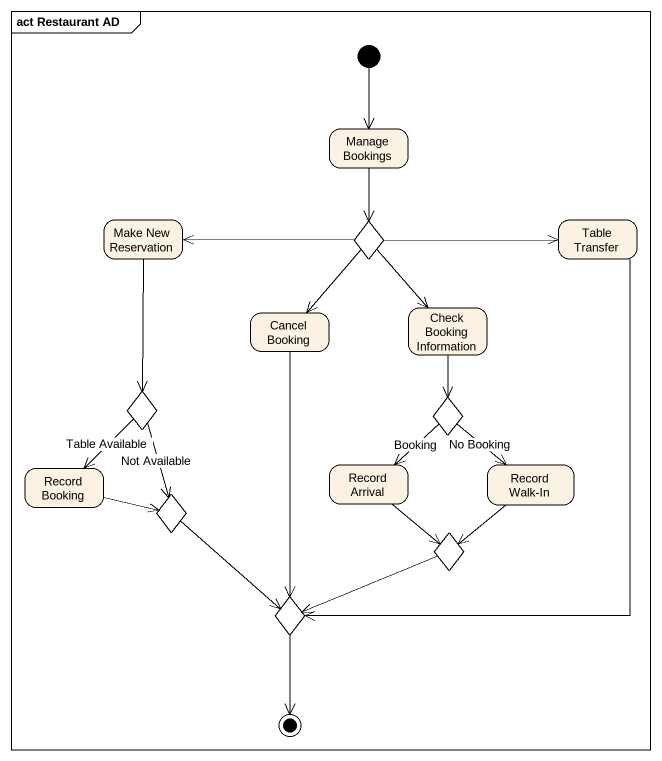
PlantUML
@startuml
mainframe act Restaurant AD
hide empty description
state "Manage Bookings" as Manage_Bookings
state "Make New Reservation" as Make_New_Reservation
state choice1 <<choice>>
state "Table Transfer" as Table_Transfer
state "Cancel Booking" as Cancel_Booking
state "Check Booking Information" as Check_Booking_Information
state choice2 <<choice>>
state choice3 <<choice>>
state "Record Booking" as Record_Booking
state choice4 <<choice>>
state "Record Arrival" as Record_Arrival
state "Record Walk-In" as Record_Walk_In
state choice5 <<choice>>
state choice6 <<choice>>
[*] --> Manage_Bookings
Manage_Bookings --> choice1
Make_New_Reservation --> choice2
choice1 -left-> Make_New_Reservation
choice1 -right-> Table_Transfer
choice1 --> Cancel_Booking
choice1 --> Check_Booking_Information
Table_Transfer --> choice6
Cancel_Booking --> choice6
Check_Booking_Information --> choice3
choice2 --> Record_Booking : Table Available
choice2 --> choice4 : Not Available
choice3 --> Record_Arrival : Booking
choice3 --> Record_Walk_In : No Booking
Record_Booking -right-> choice4
choice4 --> choice6
Record_Arrival --> choice5
Record_Walk_In --> choice5
choice5 -left-> choice6
choice6 --> [*]
@enduml
